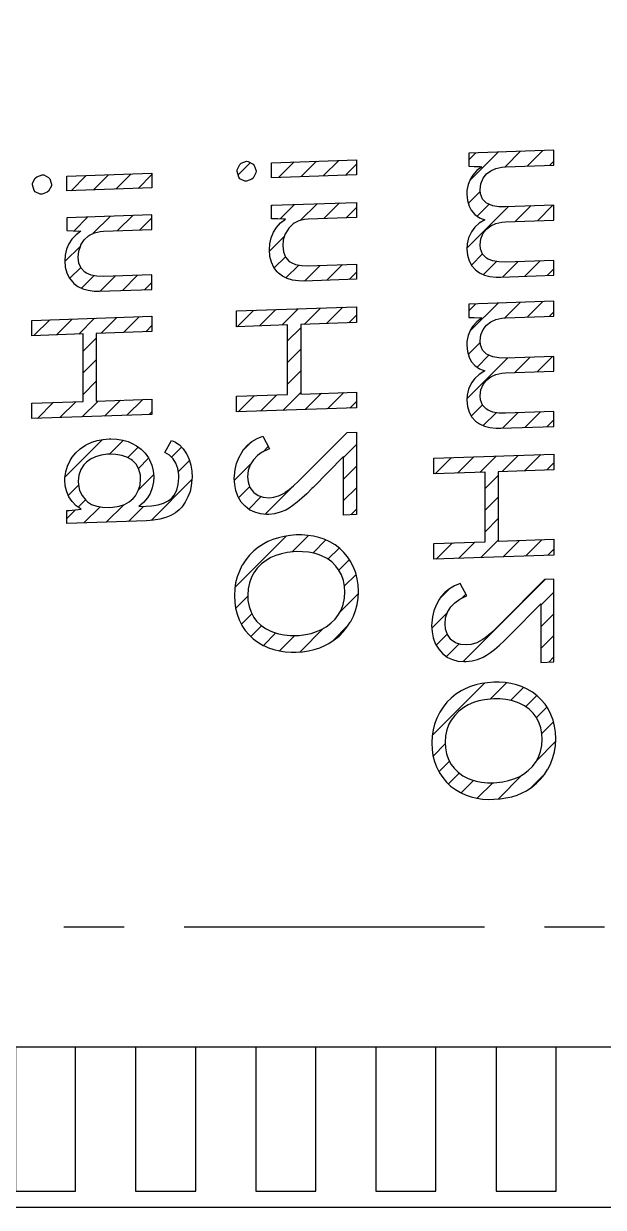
# Model space of a CAD drawing. Header units: millimetres. Extents: x 496 to 1208, y 1378 to 1539.
# Drawn here: x 1122.68 to 1129.91, y 1445.4 to 1460.19 of the extents above; entities that cross this region are included whole.
import ezdxf

# ---------------------------------------------------------------- set-up
doc = ezdxf.new("R2010")
doc.units = ezdxf.units.MM
doc.header["$LTSCALE"] = 3
doc.linetypes.add('CENTER', pattern=[2, 1.25, -0.25, 0.25, -0.25])
pattern_1 = [(225, (-1337.04233, 2320.39868), (-0.134703842, 0.134703842), [])]

msp = doc.modelspace()

# ---------------------------------------------------------------- hatches: boundary and pattern name
at = {"linetype": 'Continuous'}
h = msp.add_hatch(dxfattribs=at)
h.set_pattern_fill('ANSI31', color=256, scale=0.06, angle=90, style=0)
h.set_pattern_definition(pattern_1)
h.paths.add_polyline_path([(1128.368, 1457.078), (1128.427, 1457.05), (1128.496, 1457.032), (1128.573, 1457.023), (1128.632, 1457.023), (1129.296, 1457.047), (1129.296, 1457.233), (1128.69, 1457.211), (1128.606, 1457.213), (1128.534, 1457.226), (1128.474, 1457.248), (1128.454, 1457.261), (1128.405, 1457.31), (1128.379, 1457.376), (1128.374, 1457.428), (1128.384, 1457.503), (1128.413, 1457.572), (1128.456, 1457.625), (1128.508, 1457.666), (1128.571, 1457.695), (1128.645, 1457.712), (1128.692, 1457.715), (1129.296, 1457.736), (1129.296, 1457.922), (1128.69, 1457.901), (1128.606, 1457.903), (1128.535, 1457.916), (1128.475, 1457.939), (1128.456, 1457.95), (1128.405, 1458), (1128.379, 1458.066), (1128.374, 1458.115), (1128.384, 1458.191), (1128.413, 1458.259), (1128.456, 1458.313), (1128.509, 1458.354), (1128.572, 1458.383), (1128.646, 1458.399), (1128.692, 1458.403), (1129.296, 1458.424), (1129.296, 1458.612), (1128.233, 1458.574), (1128.233, 1458.409), (1128.3, 1458.408), (1128.376, 1458.405), (1128.395, 1458.404), (1128.333, 1458.355), (1128.284, 1458.299), (1128.256, 1458.253), (1128.226, 1458.182), (1128.21, 1458.106), (1128.208, 1458.061), (1128.215, 1457.981), (1128.237, 1457.911), (1128.263, 1457.86), (1128.309, 1457.807), (1128.368, 1457.766), (1128.432, 1457.74), (1128.364, 1457.697), (1128.309, 1457.647), (1128.266, 1457.588), (1128.263, 1457.583), (1128.231, 1457.513), (1128.213, 1457.438), (1128.208, 1457.375), (1128.215, 1457.297), (1128.236, 1457.226), (1128.271, 1457.164), (1128.317, 1457.114)])
h = msp.add_hatch(dxfattribs=at)
h.set_pattern_fill('ANSI31', color=256, scale=0.06, angle=90, style=0)
h.set_pattern_definition(pattern_1)
h.paths.add_polyline_path([(1125.34, 1458.343), (1125.36, 1458.272), (1125.375, 1458.254), (1125.437, 1458.222), (1125.459, 1458.221), (1125.525, 1458.247), (1125.54, 1458.262), (1125.575, 1458.328), (1125.577, 1458.352), (1125.555, 1458.42), (1125.54, 1458.437), (1125.479, 1458.47), (1125.459, 1458.471), (1125.392, 1458.447), (1125.375, 1458.431), (1125.342, 1458.364)])
h = msp.add_hatch(dxfattribs=at)
h.set_pattern_fill('ANSI31', color=256, scale=0.06, angle=90, style=0)
h.set_pattern_definition(pattern_1)
h.paths.add_polyline_path([(1125.768, 1458.265), (1126.831, 1458.303), (1126.831, 1458.49), (1125.768, 1458.453)])
h = msp.add_hatch(dxfattribs=at)
h.set_pattern_fill('ANSI31', color=256, scale=0.06, angle=90, style=0)
h.set_pattern_definition(pattern_1)
h.paths.add_polyline_path([(1123.214, 1458.102), (1124.277, 1458.139), (1124.277, 1458.322), (1123.214, 1458.284)])
h = msp.add_hatch(dxfattribs=at)
h.set_pattern_fill('ANSI31', color=256, scale=0.06, angle=90, style=0)
h.set_pattern_definition(pattern_1)
h.paths.add_polyline_path([(1126.013, 1457.207), (1125.992, 1457.221), (1125.945, 1457.272), (1125.918, 1457.338), (1125.909, 1457.413), (1125.917, 1457.491), (1125.942, 1457.564), (1125.944, 1457.571), (1125.985, 1457.635), (1126.04, 1457.688), (1126.051, 1457.696), (1126.112, 1457.727), (1126.183, 1457.745), (1126.227, 1457.748), (1126.831, 1457.769), (1126.831, 1457.958), (1125.768, 1457.921), (1125.768, 1457.754), (1125.848, 1457.753), (1125.918, 1457.749), (1125.944, 1457.747), (1125.883, 1457.702), (1125.832, 1457.646), (1125.794, 1457.585), (1125.766, 1457.515), (1125.749, 1457.44), (1125.744, 1457.365), (1125.75, 1457.283), (1125.768, 1457.211), (1125.798, 1457.146), (1125.841, 1457.09), (1125.857, 1457.075), (1125.907, 1457.035), (1125.966, 1457.006), (1126.033, 1456.986), (1126.108, 1456.976), (1126.175, 1456.975), (1126.831, 1456.998), (1126.831, 1457.186), (1126.225, 1457.165), (1126.142, 1457.168), (1126.071, 1457.182)])
h = msp.add_hatch(dxfattribs=at)
h.set_pattern_fill('ANSI31', color=256, scale=0.06, angle=90, style=0)
h.set_pattern_definition(pattern_1)
h.paths.add_polyline_path([(1123.43, 1457.489), (1123.486, 1457.541), (1123.496, 1457.549), (1123.558, 1457.579), (1123.629, 1457.596), (1123.672, 1457.6), (1124.277, 1457.621), (1124.277, 1457.804), (1123.214, 1457.766), (1123.214, 1457.606), (1123.294, 1457.604), (1123.363, 1457.6), (1123.39, 1457.599), (1123.329, 1457.554), (1123.278, 1457.5), (1123.24, 1457.441), (1123.211, 1457.372), (1123.195, 1457.3), (1123.189, 1457.226), (1123.195, 1457.147), (1123.214, 1457.076), (1123.244, 1457.014), (1123.287, 1456.959), (1123.302, 1456.945), (1123.352, 1456.906), (1123.412, 1456.877), (1123.479, 1456.859), (1123.554, 1456.849), (1123.622, 1456.848), (1124.277, 1456.871), (1124.277, 1457.053), (1123.671, 1457.032), (1123.587, 1457.035), (1123.517, 1457.048), (1123.458, 1457.073), (1123.437, 1457.087), (1123.391, 1457.136), (1123.363, 1457.2), (1123.355, 1457.273), (1123.363, 1457.349), (1123.387, 1457.421), (1123.39, 1457.427)])
h = msp.add_hatch(dxfattribs=at)
h.set_pattern_fill('ANSI31', color=256, scale=0.06, angle=90, style=0)
h.set_pattern_definition(pattern_1)
h.paths.add_polyline_path([(1125.332, 1456.404), (1125.971, 1456.427), (1125.971, 1455.558), (1125.332, 1455.535), (1125.332, 1455.339), (1126.831, 1455.39), (1126.831, 1455.588), (1126.135, 1455.563), (1126.135, 1456.432), (1126.831, 1456.456), (1126.831, 1456.653), (1125.332, 1456.601)])
h = msp.add_hatch(dxfattribs=at)
h.set_pattern_fill('ANSI31', color=256, scale=0.06, angle=90, style=0)
h.set_pattern_definition(pattern_1)
h.paths.add_polyline_path([(1128.368, 1455.189), (1128.427, 1455.162), (1128.496, 1455.145), (1128.573, 1455.136), (1128.632, 1455.136), (1129.296, 1455.159), (1129.296, 1455.344), (1128.69, 1455.323), (1128.606, 1455.325), (1128.534, 1455.337), (1128.474, 1455.36), (1128.454, 1455.372), (1128.405, 1455.422), (1128.379, 1455.489), (1128.374, 1455.54), (1128.384, 1455.616), (1128.413, 1455.683), (1128.456, 1455.737), (1128.508, 1455.779), (1128.571, 1455.808), (1128.645, 1455.823), (1128.692, 1455.827), (1129.296, 1455.849), (1129.296, 1456.034), (1128.69, 1456.013), (1128.606, 1456.015), (1128.535, 1456.027), (1128.475, 1456.051), (1128.456, 1456.062), (1128.405, 1456.111), (1128.379, 1456.177), (1128.374, 1456.227), (1128.384, 1456.303), (1128.413, 1456.371), (1128.456, 1456.425), (1128.509, 1456.466), (1128.572, 1456.495), (1128.646, 1456.511), (1128.692, 1456.514), (1129.296, 1456.536), (1129.296, 1456.724), (1128.233, 1456.687), (1128.233, 1456.521), (1128.3, 1456.52), (1128.376, 1456.516), (1128.395, 1456.515), (1128.333, 1456.467), (1128.284, 1456.411), (1128.256, 1456.365), (1128.226, 1456.294), (1128.21, 1456.218), (1128.208, 1456.173), (1128.215, 1456.094), (1128.237, 1456.022), (1128.263, 1455.971), (1128.309, 1455.919), (1128.368, 1455.879), (1128.432, 1455.851), (1128.364, 1455.809), (1128.309, 1455.759), (1128.266, 1455.701), (1128.263, 1455.695), (1128.231, 1455.625), (1128.213, 1455.551), (1128.208, 1455.488), (1128.215, 1455.409), (1128.236, 1455.338), (1128.271, 1455.276), (1128.317, 1455.226)])
h = msp.add_hatch(dxfattribs=at)
h.set_pattern_fill('ANSI31', color=256, scale=0.06, angle=90, style=0)
h.set_pattern_definition(pattern_1)
h.paths.add_polyline_path([(1122.777, 1455.256), (1124.277, 1455.309), (1124.277, 1455.5), (1123.58, 1455.475), (1123.58, 1456.32), (1124.277, 1456.344), (1124.277, 1456.535), (1122.777, 1456.483), (1122.777, 1456.292), (1123.416, 1456.314), (1123.416, 1455.47), (1122.777, 1455.447)])
h = msp.add_hatch(dxfattribs=at)
h.set_pattern_fill('ANSI31', color=256, scale=0.06, angle=90, style=0)
h.set_pattern_definition(pattern_1)
h.paths.add_polyline_path([(1125.477, 1454.466), (1125.471, 1454.529), (1125.479, 1454.607), (1125.504, 1454.678), (1125.545, 1454.742), (1125.596, 1454.795), (1125.655, 1454.838), (1125.723, 1454.872), (1125.744, 1454.88), (1125.66, 1455.036), (1125.589, 1455.008), (1125.526, 1454.97), (1125.469, 1454.924), (1125.42, 1454.868), (1125.397, 1454.834), (1125.36, 1454.766), (1125.333, 1454.695), (1125.314, 1454.621), (1125.306, 1454.543), (1125.305, 1454.511), (1125.31, 1454.431), (1125.325, 1454.356), (1125.35, 1454.286), (1125.354, 1454.278), (1125.392, 1454.214), (1125.441, 1454.16), (1125.499, 1454.114), (1125.502, 1454.113), (1125.563, 1454.085), (1125.631, 1454.066), (1125.705, 1454.059), (1125.738, 1454.059), (1125.809, 1454.067), (1125.879, 1454.085), (1125.947, 1454.114), (1125.99, 1454.139), (1126.037, 1454.172), (1126.09, 1454.212), (1126.147, 1454.261), (1126.209, 1454.318), (1126.275, 1454.383), (1126.288, 1454.397), (1126.669, 1454.782), (1126.669, 1454.05), (1126.831, 1454.056), (1126.831, 1455.088), (1126.715, 1455.084), (1126.174, 1454.541), (1126.105, 1454.473), (1126.044, 1454.416), (1125.99, 1454.37), (1125.942, 1454.335), (1125.934, 1454.33), (1125.869, 1454.294), (1125.8, 1454.274), (1125.745, 1454.268), (1125.667, 1454.273), (1125.602, 1454.295), (1125.548, 1454.332), (1125.543, 1454.338), (1125.501, 1454.396)])
h = msp.add_hatch(dxfattribs=at)
h.set_pattern_fill('ANSI31', color=256, scale=0.06, angle=90, style=0)
h.set_pattern_definition(pattern_1)
h.paths.add_polyline_path([(1124.353, 1454.179), (1124.272, 1454.167), (1124.206, 1454.163), (1124.113, 1454.159), (1124.173, 1454.208), (1124.22, 1454.265), (1124.253, 1454.321), (1124.28, 1454.392), (1124.296, 1454.466), (1124.299, 1454.529), (1124.294, 1454.603), (1124.276, 1454.675), (1124.245, 1454.742), (1124.232, 1454.765), (1124.192, 1454.823), (1124.142, 1454.873), (1124.083, 1454.917), (1124.04, 1454.941), (1123.978, 1454.968), (1123.912, 1454.988), (1123.84, 1454.999), (1123.764, 1455.003), (1123.744, 1455.002), (1123.667, 1454.995), (1123.594, 1454.981), (1123.526, 1454.96), (1123.463, 1454.931), (1123.447, 1454.923), (1123.382, 1454.879), (1123.327, 1454.83), (1123.281, 1454.774), (1123.255, 1454.733), (1123.222, 1454.663), (1123.2, 1454.591), (1123.19, 1454.517), (1123.189, 1454.49), (1123.195, 1454.415), (1123.213, 1454.343), (1123.24, 1454.279), (1123.28, 1454.22), (1123.33, 1454.168), (1123.391, 1454.126), (1123.392, 1454.126), (1123.316, 1454.115), (1123.245, 1454.108), (1123.212, 1454.106), (1123.212, 1453.945), (1124.21, 1453.98), (1124.298, 1453.986), (1124.377, 1453.999), (1124.449, 1454.019), (1124.513, 1454.045), (1124.569, 1454.078), (1124.618, 1454.117), (1124.648, 1454.149), (1124.692, 1454.211), (1124.726, 1454.277), (1124.752, 1454.345), (1124.768, 1454.418), (1124.776, 1454.494), (1124.777, 1454.522), (1124.773, 1454.601), (1124.761, 1454.676), (1124.74, 1454.746), (1124.711, 1454.811), (1124.71, 1454.814), (1124.668, 1454.877), (1124.619, 1454.928), (1124.561, 1454.966), (1124.519, 1454.983), (1124.439, 1454.832), (1124.497, 1454.798), (1124.543, 1454.754), (1124.577, 1454.698), (1124.601, 1454.632), (1124.611, 1454.554), (1124.613, 1454.514), (1124.606, 1454.433), (1124.586, 1454.362), (1124.553, 1454.299), (1124.523, 1454.263), (1124.479, 1454.228), (1124.422, 1454.2)])
h.paths.add_polyline_path([(1124.115, 1454.619), (1124.082, 1454.681), (1124.034, 1454.732), (1124.019, 1454.744), (1123.964, 1454.775), (1123.9, 1454.796), (1123.827, 1454.809), (1123.744, 1454.81), (1123.722, 1454.81), (1123.643, 1454.799), (1123.572, 1454.78), (1123.51, 1454.751), (1123.458, 1454.712), (1123.426, 1454.68), (1123.387, 1454.619), (1123.363, 1454.551), (1123.355, 1454.475), (1123.358, 1454.43), (1123.373, 1454.359), (1123.404, 1454.295), (1123.45, 1454.237), (1123.471, 1454.217), (1123.523, 1454.184), (1123.587, 1454.161), (1123.66, 1454.149), (1123.744, 1454.146), (1123.789, 1454.149), (1123.868, 1454.162), (1123.936, 1454.184), (1123.994, 1454.216), (1124.042, 1454.257), (1124.07, 1454.292), (1124.106, 1454.356), (1124.128, 1454.426), (1124.135, 1454.502), (1124.133, 1454.549)])
h = msp.add_hatch(dxfattribs=at)
h.set_pattern_fill('ANSI31', color=256, scale=0.06, angle=90, style=0)
h.set_pattern_definition(pattern_1)
h.paths.add_polyline_path([(1127.797, 1453.696), (1127.797, 1453.499), (1129.296, 1453.551), (1129.296, 1453.748), (1128.6, 1453.724), (1128.6, 1454.593), (1129.296, 1454.617), (1129.296, 1454.813), (1127.797, 1454.762), (1127.797, 1454.565), (1128.436, 1454.587), (1128.436, 1453.718)])
h = msp.add_hatch(dxfattribs=at)
h.set_pattern_fill('ANSI31', color=256, scale=0.06, angle=90, style=0)
h.set_pattern_definition(pattern_1)
h.paths.add_polyline_path([(1125.489, 1452.554), (1125.541, 1452.505), (1125.6, 1452.461), (1125.665, 1452.423), (1125.672, 1452.419), (1125.734, 1452.391), (1125.799, 1452.37), (1125.868, 1452.353), (1125.94, 1452.342), (1126.014, 1452.338), (1126.079, 1452.338), (1126.158, 1452.343), (1126.232, 1452.355), (1126.304, 1452.371), (1126.372, 1452.393), (1126.436, 1452.42), (1126.487, 1452.448), (1126.553, 1452.49), (1126.613, 1452.538), (1126.665, 1452.591), (1126.712, 1452.649), (1126.753, 1452.711), (1126.758, 1452.72), (1126.792, 1452.788), (1126.818, 1452.859), (1126.838, 1452.934), (1126.85, 1453.011), (1126.854, 1453.091), (1126.854, 1453.097), (1126.851, 1453.177), (1126.839, 1453.254), (1126.821, 1453.328), (1126.795, 1453.398), (1126.761, 1453.464), (1126.76, 1453.467), (1126.72, 1453.528), (1126.674, 1453.584), (1126.621, 1453.633), (1126.563, 1453.678), (1126.499, 1453.716), (1126.489, 1453.721), (1126.428, 1453.748), (1126.362, 1453.77), (1126.294, 1453.787), (1126.222, 1453.797), (1126.147, 1453.802), (1126.079, 1453.802), (1126.002, 1453.796), (1125.928, 1453.785), (1125.856, 1453.768), (1125.788, 1453.746), (1125.723, 1453.719), (1125.672, 1453.692), (1125.606, 1453.65), (1125.547, 1453.603), (1125.494, 1453.55), (1125.447, 1453.492), (1125.406, 1453.428), (1125.401, 1453.42), (1125.368, 1453.351), (1125.342, 1453.28), (1125.322, 1453.205), (1125.311, 1453.128), (1125.307, 1453.047), (1125.307, 1453.043), (1125.311, 1452.963), (1125.321, 1452.886), (1125.34, 1452.813), (1125.365, 1452.743), (1125.399, 1452.675), (1125.401, 1452.67), (1125.442, 1452.61)])
h.paths.add_polyline_path([(1125.491, 1452.907), (1125.514, 1452.837), (1125.549, 1452.772), (1125.584, 1452.726), (1125.635, 1452.676), (1125.695, 1452.634), (1125.762, 1452.599), (1125.793, 1452.587), (1125.858, 1452.567), (1125.928, 1452.553), (1126.001, 1452.546), (1126.079, 1452.546), (1126.117, 1452.548), (1126.192, 1452.557), (1126.264, 1452.572), (1126.331, 1452.594), (1126.395, 1452.621), (1126.451, 1452.653), (1126.512, 1452.698), (1126.564, 1452.751), (1126.608, 1452.81), (1126.638, 1452.864), (1126.665, 1452.935), (1126.681, 1453.011), (1126.686, 1453.091), (1126.683, 1453.158), (1126.669, 1453.233), (1126.643, 1453.303), (1126.608, 1453.367), (1126.572, 1453.414), (1126.521, 1453.465), (1126.463, 1453.506), (1126.395, 1453.541), (1126.366, 1453.553), (1126.301, 1453.573), (1126.231, 1453.586), (1126.157, 1453.593), (1126.079, 1453.594), (1126.041, 1453.591), (1125.964, 1453.583), (1125.893, 1453.568), (1125.825, 1453.546), (1125.762, 1453.519), (1125.704, 1453.485), (1125.645, 1453.441), (1125.592, 1453.387), (1125.549, 1453.328), (1125.52, 1453.276), (1125.494, 1453.206), (1125.478, 1453.13), (1125.473, 1453.048), (1125.476, 1452.983)])
h = msp.add_hatch(dxfattribs=at)
h.set_pattern_fill('ANSI31', color=256, scale=0.06, angle=90, style=0)
h.set_pattern_definition(pattern_1)
h.paths.add_polyline_path([(1127.964, 1452.275), (1127.966, 1452.273), (1128.028, 1452.244), (1128.095, 1452.227), (1128.17, 1452.22), (1128.202, 1452.22), (1128.274, 1452.228), (1128.343, 1452.246), (1128.411, 1452.275), (1128.454, 1452.3), (1128.502, 1452.332), (1128.554, 1452.373), (1128.612, 1452.422), (1128.673, 1452.479), (1128.74, 1452.544), (1128.753, 1452.557), (1129.134, 1452.943), (1129.134, 1452.21), (1129.296, 1452.216), (1129.296, 1453.248), (1129.18, 1453.245), (1128.638, 1452.702), (1128.57, 1452.634), (1128.509, 1452.577), (1128.454, 1452.531), (1128.407, 1452.496), (1128.398, 1452.49), (1128.333, 1452.455), (1128.264, 1452.434), (1128.21, 1452.428), (1128.132, 1452.434), (1128.066, 1452.455), (1128.013, 1452.493), (1128.008, 1452.498), (1127.966, 1452.557), (1127.942, 1452.626), (1127.936, 1452.69), (1127.944, 1452.767), (1127.968, 1452.838), (1128.009, 1452.903), (1128.06, 1452.956), (1128.12, 1452.999), (1128.188, 1453.033), (1128.208, 1453.041), (1128.124, 1453.197), (1128.053, 1453.168), (1127.99, 1453.131), (1127.934, 1453.084), (1127.885, 1453.028), (1127.861, 1452.995), (1127.825, 1452.927), (1127.797, 1452.856), (1127.779, 1452.781), (1127.77, 1452.703), (1127.769, 1452.671), (1127.775, 1452.591), (1127.79, 1452.516), (1127.815, 1452.446), (1127.818, 1452.439), (1127.857, 1452.375), (1127.906, 1452.32)])
h = msp.add_hatch(dxfattribs=at)
h.set_pattern_fill('ANSI31', color=256, scale=0.06, angle=90, style=0)
h.set_pattern_definition(pattern_1)
h.paths.add_polyline_path([(1127.953, 1450.715), (1128.006, 1450.665), (1128.065, 1450.621), (1128.129, 1450.583), (1128.136, 1450.579), (1128.199, 1450.551), (1128.263, 1450.53), (1128.333, 1450.514), (1128.404, 1450.503), (1128.479, 1450.498), (1128.544, 1450.499), (1128.623, 1450.504), (1128.697, 1450.516), (1128.769, 1450.531), (1128.836, 1450.553), (1128.901, 1450.581), (1128.952, 1450.607), (1129.018, 1450.65), (1129.077, 1450.699), (1129.13, 1450.751), (1129.177, 1450.809), (1129.217, 1450.872), (1129.222, 1450.881), (1129.257, 1450.949), (1129.283, 1451.02), (1129.302, 1451.094), (1129.314, 1451.172), (1129.319, 1451.252), (1129.319, 1451.257), (1129.315, 1451.338), (1129.304, 1451.415), (1129.286, 1451.488), (1129.259, 1451.558), (1129.224, 1451.628), (1129.185, 1451.689), (1129.138, 1451.744), (1129.086, 1451.794), (1129.028, 1451.838), (1128.963, 1451.877), (1128.954, 1451.881), (1128.892, 1451.909), (1128.827, 1451.931), (1128.758, 1451.947), (1128.686, 1451.957), (1128.611, 1451.962), (1128.544, 1451.962), (1128.467, 1451.956), (1128.392, 1451.946), (1128.32, 1451.929), (1128.253, 1451.907), (1128.188, 1451.88), (1128.136, 1451.853), (1128.071, 1451.811), (1128.011, 1451.764), (1127.959, 1451.711), (1127.911, 1451.652), (1127.871, 1451.589), (1127.866, 1451.581), (1127.832, 1451.512), (1127.806, 1451.44), (1127.787, 1451.366), (1127.776, 1451.288), (1127.772, 1451.208), (1127.772, 1451.203), (1127.776, 1451.123), (1127.786, 1451.046), (1127.804, 1450.973), (1127.83, 1450.903), (1127.866, 1450.831), (1127.907, 1450.77)])
h.paths.add_polyline_path([(1127.955, 1451.067), (1127.979, 1450.997), (1128.014, 1450.933), (1128.049, 1450.887), (1128.1, 1450.837), (1128.159, 1450.794), (1128.227, 1450.76), (1128.257, 1450.747), (1128.323, 1450.727), (1128.392, 1450.713), (1128.466, 1450.706), (1128.544, 1450.706), (1128.581, 1450.708), (1128.657, 1450.717), (1128.728, 1450.733), (1128.796, 1450.754), (1128.86, 1450.782), (1128.916, 1450.813), (1128.976, 1450.859), (1129.029, 1450.911), (1129.073, 1450.97), (1129.102, 1451.024), (1129.13, 1451.095), (1129.145, 1451.171), (1129.151, 1451.251), (1129.147, 1451.318), (1129.133, 1451.394), (1129.108, 1451.463), (1129.073, 1451.527), (1129.037, 1451.575), (1128.986, 1451.625), (1128.927, 1451.667), (1128.86, 1451.701), (1128.83, 1451.713), (1128.765, 1451.733), (1128.695, 1451.747), (1128.622, 1451.754), (1128.544, 1451.754), (1128.505, 1451.752), (1128.429, 1451.743), (1128.357, 1451.728), (1128.29, 1451.707), (1128.227, 1451.68), (1128.169, 1451.646), (1128.109, 1451.601), (1128.057, 1451.548), (1128.014, 1451.489), (1127.985, 1451.437), (1127.959, 1451.367), (1127.943, 1451.291), (1127.938, 1451.209), (1127.941, 1451.144)])

# ---------------------------------------------------------------- linework, layer by layer
msp.add_lwpolyline([(1090.968, 1445.401), (1154.928, 1445.401), (1154.928, 1498.121), (1090.968, 1498.121)], close=True)
at = {"linetype": 'CENTER'}
msp.add_lwpolyline([(1092.468, 1449.901), (1092.468, 1493.621, -0.414214), (1093.468, 1494.621), (1152.428, 1494.621, -0.414214), (1153.428, 1493.621), (1153.428, 1449.901, -0.414214), (1152.428, 1448.901), (1093.468, 1448.901, -0.414214)], format="xyb", close=True, dxfattribs=at)
at = {"linetype": 'Continuous'}
for points in [[(1128.368, 1457.078), (1128.427, 1457.05), (1128.496, 1457.032), (1128.573, 1457.023), (1128.632, 1457.023), (1129.296, 1457.047), (1129.296, 1457.233), (1128.69, 1457.211), (1128.606, 1457.213), (1128.534, 1457.226), (1128.474, 1457.248), (1128.454, 1457.261), (1128.405, 1457.31), (1128.379, 1457.376), (1128.374, 1457.428), (1128.384, 1457.503), (1128.413, 1457.572), (1128.456, 1457.625), (1128.508, 1457.666), (1128.571, 1457.695), (1128.645, 1457.712), (1128.692, 1457.715), (1129.296, 1457.736), (1129.296, 1457.922), (1128.69, 1457.901), (1128.606, 1457.903), (1128.535, 1457.916), (1128.475, 1457.939), (1128.456, 1457.95), (1128.405, 1458), (1128.379, 1458.066), (1128.374, 1458.115), (1128.384, 1458.191), (1128.413, 1458.259), (1128.456, 1458.313), (1128.509, 1458.354), (1128.572, 1458.383), (1128.646, 1458.399), (1128.692, 1458.403), (1129.296, 1458.424), (1129.296, 1458.612), (1128.233, 1458.574), (1128.233, 1458.409), (1128.3, 1458.408), (1128.376, 1458.405), (1128.395, 1458.404), (1128.333, 1458.355), (1128.284, 1458.299), (1128.256, 1458.253), (1128.226, 1458.182), (1128.21, 1458.106), (1128.208, 1458.061), (1128.215, 1457.981), (1128.237, 1457.911), (1128.263, 1457.86), (1128.309, 1457.807), (1128.368, 1457.766), (1128.432, 1457.74), (1128.364, 1457.697), (1128.309, 1457.647), (1128.266, 1457.588), (1128.263, 1457.583), (1128.231, 1457.513), (1128.213, 1457.438), (1128.208, 1457.375), (1128.215, 1457.297), (1128.236, 1457.226), (1128.271, 1457.164), (1128.317, 1457.114)], [(1125.342, 1458.364), (1125.375, 1458.431), (1125.392, 1458.447), (1125.459, 1458.471), (1125.479, 1458.47), (1125.54, 1458.437), (1125.555, 1458.42), (1125.577, 1458.352), (1125.575, 1458.328), (1125.54, 1458.262), (1125.525, 1458.247), (1125.459, 1458.221), (1125.437, 1458.222), (1125.375, 1458.254), (1125.36, 1458.272), (1125.34, 1458.343)], [(1125.768, 1458.453), (1126.831, 1458.49), (1126.831, 1458.303), (1125.768, 1458.265)], [(1122.787, 1458.198), (1122.82, 1458.262), (1122.839, 1458.278), (1122.904, 1458.302), (1122.925, 1458.301), (1122.986, 1458.268), (1123.001, 1458.253), (1123.024, 1458.185), (1123.021, 1458.163), (1122.986, 1458.098), (1122.97, 1458.084), (1122.904, 1458.059), (1122.882, 1458.06), (1122.82, 1458.091), (1122.805, 1458.108), (1122.785, 1458.177)], [(1123.214, 1458.284), (1124.277, 1458.322), (1124.277, 1458.139), (1123.214, 1458.102)], [(1126.071, 1457.182), (1126.142, 1457.168), (1126.225, 1457.165), (1126.831, 1457.186), (1126.831, 1456.998), (1126.175, 1456.975), (1126.108, 1456.976), (1126.033, 1456.986), (1125.966, 1457.006), (1125.907, 1457.035), (1125.857, 1457.075), (1125.841, 1457.09), (1125.798, 1457.146), (1125.768, 1457.211), (1125.75, 1457.283), (1125.744, 1457.365), (1125.749, 1457.44), (1125.766, 1457.515), (1125.794, 1457.585), (1125.832, 1457.646), (1125.883, 1457.702), (1125.944, 1457.747), (1125.918, 1457.749), (1125.848, 1457.753), (1125.768, 1457.754), (1125.768, 1457.921), (1126.831, 1457.958), (1126.831, 1457.769), (1126.227, 1457.748), (1126.183, 1457.745), (1126.112, 1457.727), (1126.051, 1457.696), (1126.04, 1457.688), (1125.985, 1457.635), (1125.944, 1457.571), (1125.942, 1457.564), (1125.917, 1457.491), (1125.909, 1457.413), (1125.918, 1457.338), (1125.945, 1457.272), (1125.992, 1457.221), (1126.013, 1457.207)], [(1123.43, 1457.489), (1123.486, 1457.541), (1123.496, 1457.549), (1123.558, 1457.579), (1123.629, 1457.596), (1123.672, 1457.6), (1124.277, 1457.621), (1124.277, 1457.804), (1123.214, 1457.766), (1123.214, 1457.606), (1123.294, 1457.604), (1123.363, 1457.6), (1123.39, 1457.599), (1123.329, 1457.554), (1123.278, 1457.5), (1123.24, 1457.441), (1123.211, 1457.372), (1123.195, 1457.3), (1123.189, 1457.226), (1123.195, 1457.147), (1123.214, 1457.076), (1123.244, 1457.014), (1123.287, 1456.959), (1123.302, 1456.945), (1123.352, 1456.906), (1123.412, 1456.877), (1123.479, 1456.859), (1123.554, 1456.849), (1123.622, 1456.848), (1124.277, 1456.871), (1124.277, 1457.053), (1123.671, 1457.032), (1123.587, 1457.035), (1123.517, 1457.048), (1123.458, 1457.073), (1123.437, 1457.087), (1123.391, 1457.136), (1123.363, 1457.2), (1123.355, 1457.273), (1123.363, 1457.349), (1123.387, 1457.421), (1123.39, 1457.427)], [(1125.332, 1456.601), (1126.831, 1456.653), (1126.831, 1456.456), (1126.135, 1456.432), (1126.135, 1455.563), (1126.831, 1455.588), (1126.831, 1455.39), (1125.332, 1455.339), (1125.332, 1455.535), (1125.971, 1455.558), (1125.971, 1456.427), (1125.332, 1456.404)], [(1128.368, 1455.189), (1128.427, 1455.162), (1128.496, 1455.145), (1128.573, 1455.136), (1128.632, 1455.136), (1129.296, 1455.159), (1129.296, 1455.344), (1128.69, 1455.323), (1128.606, 1455.325), (1128.534, 1455.337), (1128.474, 1455.36), (1128.454, 1455.372), (1128.405, 1455.422), (1128.379, 1455.489), (1128.374, 1455.54), (1128.384, 1455.616), (1128.413, 1455.683), (1128.456, 1455.737), (1128.508, 1455.779), (1128.571, 1455.808), (1128.645, 1455.823), (1128.692, 1455.827), (1129.296, 1455.849), (1129.296, 1456.034), (1128.69, 1456.013), (1128.606, 1456.015), (1128.535, 1456.027), (1128.475, 1456.051), (1128.456, 1456.062), (1128.405, 1456.111), (1128.379, 1456.177), (1128.374, 1456.227), (1128.384, 1456.303), (1128.413, 1456.371), (1128.456, 1456.425), (1128.509, 1456.466), (1128.572, 1456.495), (1128.646, 1456.511), (1128.692, 1456.514), (1129.296, 1456.536), (1129.296, 1456.724), (1128.233, 1456.687), (1128.233, 1456.521), (1128.3, 1456.52), (1128.376, 1456.516), (1128.395, 1456.515), (1128.333, 1456.467), (1128.284, 1456.411), (1128.256, 1456.365), (1128.226, 1456.294), (1128.21, 1456.218), (1128.208, 1456.173), (1128.215, 1456.094), (1128.237, 1456.022), (1128.263, 1455.971), (1128.309, 1455.919), (1128.368, 1455.879), (1128.432, 1455.851), (1128.364, 1455.809), (1128.309, 1455.759), (1128.266, 1455.701), (1128.263, 1455.695), (1128.231, 1455.625), (1128.213, 1455.551), (1128.208, 1455.488), (1128.215, 1455.409), (1128.236, 1455.338), (1128.271, 1455.276), (1128.317, 1455.226)], [(1122.777, 1455.447), (1123.416, 1455.47), (1123.416, 1456.314), (1122.777, 1456.292), (1122.777, 1456.483), (1124.277, 1456.535), (1124.277, 1456.344), (1123.58, 1456.32), (1123.58, 1455.475), (1124.277, 1455.5), (1124.277, 1455.309), (1122.777, 1455.256)], [(1125.501, 1454.396), (1125.543, 1454.338), (1125.548, 1454.332), (1125.602, 1454.295), (1125.667, 1454.273), (1125.745, 1454.268), (1125.8, 1454.274), (1125.869, 1454.294), (1125.934, 1454.33), (1125.942, 1454.335), (1125.99, 1454.37), (1126.044, 1454.416), (1126.105, 1454.473), (1126.174, 1454.541), (1126.715, 1455.084), (1126.831, 1455.088), (1126.831, 1454.056), (1126.669, 1454.05), (1126.669, 1454.782), (1126.288, 1454.397), (1126.275, 1454.383), (1126.209, 1454.318), (1126.147, 1454.261), (1126.09, 1454.212), (1126.037, 1454.172), (1125.99, 1454.139), (1125.947, 1454.114), (1125.879, 1454.085), (1125.809, 1454.067), (1125.738, 1454.059), (1125.705, 1454.059), (1125.631, 1454.066), (1125.563, 1454.085), (1125.502, 1454.113), (1125.499, 1454.114), (1125.441, 1454.16), (1125.392, 1454.214), (1125.354, 1454.278), (1125.35, 1454.286), (1125.325, 1454.356), (1125.31, 1454.431), (1125.305, 1454.511), (1125.306, 1454.543), (1125.314, 1454.621), (1125.333, 1454.695), (1125.36, 1454.766), (1125.397, 1454.834), (1125.42, 1454.868), (1125.469, 1454.924), (1125.526, 1454.97), (1125.589, 1455.008), (1125.66, 1455.036), (1125.744, 1454.88), (1125.723, 1454.872), (1125.655, 1454.838), (1125.596, 1454.795), (1125.545, 1454.742), (1125.504, 1454.678), (1125.479, 1454.607), (1125.471, 1454.529), (1125.477, 1454.466)], [(1124.422, 1454.2), (1124.479, 1454.228), (1124.523, 1454.263), (1124.553, 1454.299), (1124.586, 1454.362), (1124.606, 1454.433), (1124.613, 1454.514), (1124.611, 1454.554), (1124.601, 1454.632), (1124.577, 1454.698), (1124.543, 1454.754), (1124.497, 1454.798), (1124.439, 1454.832), (1124.519, 1454.983), (1124.561, 1454.966), (1124.619, 1454.928), (1124.668, 1454.877), (1124.71, 1454.814), (1124.711, 1454.811), (1124.74, 1454.746), (1124.761, 1454.676), (1124.773, 1454.601), (1124.777, 1454.522), (1124.776, 1454.494), (1124.768, 1454.418), (1124.752, 1454.345), (1124.726, 1454.277), (1124.692, 1454.211), (1124.648, 1454.149), (1124.618, 1454.117), (1124.569, 1454.078), (1124.513, 1454.045), (1124.449, 1454.019), (1124.377, 1453.999), (1124.298, 1453.986), (1124.21, 1453.98), (1123.212, 1453.945), (1123.212, 1454.106), (1123.245, 1454.108), (1123.316, 1454.115), (1123.392, 1454.126), (1123.391, 1454.126), (1123.33, 1454.168), (1123.28, 1454.22), (1123.24, 1454.279), (1123.213, 1454.343), (1123.195, 1454.415), (1123.189, 1454.49), (1123.19, 1454.517), (1123.2, 1454.591), (1123.222, 1454.663), (1123.255, 1454.733), (1123.281, 1454.774), (1123.327, 1454.83), (1123.382, 1454.879), (1123.447, 1454.923), (1123.463, 1454.931), (1123.526, 1454.96), (1123.594, 1454.981), (1123.667, 1454.995), (1123.744, 1455.002), (1123.764, 1455.003), (1123.84, 1454.999), (1123.912, 1454.988), (1123.978, 1454.968), (1124.04, 1454.941), (1124.083, 1454.917), (1124.142, 1454.873), (1124.192, 1454.823), (1124.232, 1454.765), (1124.245, 1454.742), (1124.276, 1454.675), (1124.294, 1454.603), (1124.299, 1454.529), (1124.296, 1454.466), (1124.28, 1454.392), (1124.253, 1454.321), (1124.22, 1454.265), (1124.173, 1454.208), (1124.113, 1454.159), (1124.206, 1454.163), (1124.272, 1454.167), (1124.353, 1454.179)], [(1124.115, 1454.619), (1124.082, 1454.681), (1124.034, 1454.732), (1124.019, 1454.744), (1123.964, 1454.775), (1123.9, 1454.796), (1123.827, 1454.809), (1123.744, 1454.81), (1123.722, 1454.81), (1123.643, 1454.799), (1123.572, 1454.78), (1123.51, 1454.751), (1123.458, 1454.712), (1123.426, 1454.68), (1123.387, 1454.619), (1123.363, 1454.551), (1123.355, 1454.475), (1123.358, 1454.43), (1123.373, 1454.359), (1123.404, 1454.295), (1123.45, 1454.237), (1123.471, 1454.217), (1123.523, 1454.184), (1123.587, 1454.161), (1123.66, 1454.149), (1123.744, 1454.146), (1123.789, 1454.149), (1123.868, 1454.162), (1123.936, 1454.184), (1123.994, 1454.216), (1124.042, 1454.257), (1124.07, 1454.292), (1124.106, 1454.356), (1124.128, 1454.426), (1124.135, 1454.502), (1124.133, 1454.549)], [(1128.436, 1453.718), (1128.436, 1454.587), (1127.797, 1454.565), (1127.797, 1454.762), (1129.296, 1454.813), (1129.296, 1454.617), (1128.6, 1454.593), (1128.6, 1453.724), (1129.296, 1453.748), (1129.296, 1453.551), (1127.797, 1453.499), (1127.797, 1453.696)], [(1125.489, 1452.554), (1125.541, 1452.505), (1125.6, 1452.461), (1125.665, 1452.423), (1125.672, 1452.419), (1125.734, 1452.391), (1125.799, 1452.37), (1125.868, 1452.353), (1125.94, 1452.342), (1126.014, 1452.338), (1126.079, 1452.338), (1126.158, 1452.343), (1126.232, 1452.355), (1126.304, 1452.371), (1126.372, 1452.393), (1126.436, 1452.42), (1126.487, 1452.448), (1126.553, 1452.49), (1126.613, 1452.538), (1126.665, 1452.591), (1126.712, 1452.649), (1126.753, 1452.711), (1126.758, 1452.72), (1126.792, 1452.788), (1126.818, 1452.859), (1126.838, 1452.934), (1126.85, 1453.011), (1126.854, 1453.091), (1126.854, 1453.097), (1126.851, 1453.177), (1126.839, 1453.254), (1126.821, 1453.328), (1126.795, 1453.398), (1126.761, 1453.464), (1126.76, 1453.467), (1126.72, 1453.528), (1126.674, 1453.584), (1126.621, 1453.633), (1126.563, 1453.678), (1126.499, 1453.716), (1126.489, 1453.721), (1126.428, 1453.748), (1126.362, 1453.77), (1126.294, 1453.787), (1126.222, 1453.797), (1126.147, 1453.802), (1126.079, 1453.802), (1126.002, 1453.796), (1125.928, 1453.785), (1125.856, 1453.768), (1125.788, 1453.746), (1125.723, 1453.719), (1125.672, 1453.692), (1125.606, 1453.65), (1125.547, 1453.603), (1125.494, 1453.55), (1125.447, 1453.492), (1125.406, 1453.428), (1125.401, 1453.42), (1125.368, 1453.351), (1125.342, 1453.28), (1125.322, 1453.205), (1125.311, 1453.128), (1125.307, 1453.047), (1125.307, 1453.043), (1125.311, 1452.963), (1125.321, 1452.886), (1125.34, 1452.813), (1125.365, 1452.743), (1125.399, 1452.675), (1125.401, 1452.67), (1125.442, 1452.61)], [(1125.491, 1452.907), (1125.514, 1452.837), (1125.549, 1452.772), (1125.584, 1452.726), (1125.635, 1452.676), (1125.695, 1452.634), (1125.762, 1452.599), (1125.793, 1452.587), (1125.858, 1452.567), (1125.928, 1452.553), (1126.001, 1452.546), (1126.079, 1452.546), (1126.117, 1452.548), (1126.192, 1452.557), (1126.264, 1452.572), (1126.331, 1452.594), (1126.395, 1452.621), (1126.451, 1452.653), (1126.512, 1452.698), (1126.564, 1452.751), (1126.608, 1452.81), (1126.638, 1452.864), (1126.665, 1452.935), (1126.681, 1453.011), (1126.686, 1453.091), (1126.683, 1453.158), (1126.669, 1453.233), (1126.643, 1453.303), (1126.608, 1453.367), (1126.572, 1453.414), (1126.521, 1453.465), (1126.463, 1453.506), (1126.395, 1453.541), (1126.366, 1453.553), (1126.301, 1453.573), (1126.231, 1453.586), (1126.157, 1453.593), (1126.079, 1453.594), (1126.041, 1453.591), (1125.964, 1453.583), (1125.893, 1453.568), (1125.825, 1453.546), (1125.762, 1453.519), (1125.704, 1453.485), (1125.645, 1453.441), (1125.592, 1453.387), (1125.549, 1453.328), (1125.52, 1453.276), (1125.494, 1453.206), (1125.478, 1453.13), (1125.473, 1453.048), (1125.476, 1452.983)], [(1127.964, 1452.275), (1127.966, 1452.273), (1128.028, 1452.244), (1128.095, 1452.227), (1128.17, 1452.22), (1128.202, 1452.22), (1128.274, 1452.228), (1128.343, 1452.246), (1128.411, 1452.275), (1128.454, 1452.3), (1128.502, 1452.332), (1128.554, 1452.373), (1128.612, 1452.422), (1128.673, 1452.479), (1128.74, 1452.544), (1128.753, 1452.557), (1129.134, 1452.943), (1129.134, 1452.21), (1129.296, 1452.216), (1129.296, 1453.248), (1129.18, 1453.245), (1128.638, 1452.702), (1128.57, 1452.634), (1128.509, 1452.577), (1128.454, 1452.531), (1128.407, 1452.496), (1128.398, 1452.49), (1128.333, 1452.455), (1128.264, 1452.434), (1128.21, 1452.428), (1128.132, 1452.434), (1128.066, 1452.455), (1128.013, 1452.493), (1128.008, 1452.498), (1127.966, 1452.557), (1127.942, 1452.626), (1127.936, 1452.69), (1127.944, 1452.767), (1127.968, 1452.838), (1128.009, 1452.903), (1128.06, 1452.956), (1128.12, 1452.999), (1128.188, 1453.033), (1128.208, 1453.041), (1128.124, 1453.197), (1128.053, 1453.168), (1127.99, 1453.131), (1127.934, 1453.084), (1127.885, 1453.028), (1127.861, 1452.995), (1127.825, 1452.927), (1127.797, 1452.856), (1127.779, 1452.781), (1127.77, 1452.703), (1127.769, 1452.671), (1127.775, 1452.591), (1127.79, 1452.516), (1127.815, 1452.446), (1127.818, 1452.439), (1127.857, 1452.375), (1127.906, 1452.32)], [(1127.953, 1450.715), (1128.006, 1450.665), (1128.065, 1450.621), (1128.129, 1450.583), (1128.136, 1450.579), (1128.199, 1450.551), (1128.263, 1450.53), (1128.333, 1450.514), (1128.404, 1450.503), (1128.479, 1450.498), (1128.544, 1450.499), (1128.623, 1450.504), (1128.697, 1450.516), (1128.769, 1450.531), (1128.836, 1450.553), (1128.901, 1450.581), (1128.952, 1450.607), (1129.018, 1450.65), (1129.077, 1450.699), (1129.13, 1450.751), (1129.177, 1450.809), (1129.217, 1450.872), (1129.222, 1450.881), (1129.257, 1450.949), (1129.283, 1451.02), (1129.302, 1451.094), (1129.314, 1451.172), (1129.319, 1451.252), (1129.319, 1451.257), (1129.315, 1451.338), (1129.304, 1451.415), (1129.286, 1451.488), (1129.259, 1451.558), (1129.224, 1451.628), (1129.185, 1451.689), (1129.138, 1451.744), (1129.086, 1451.794), (1129.028, 1451.838), (1128.963, 1451.877), (1128.954, 1451.881), (1128.892, 1451.909), (1128.827, 1451.931), (1128.758, 1451.947), (1128.686, 1451.957), (1128.611, 1451.962), (1128.544, 1451.962), (1128.467, 1451.956), (1128.392, 1451.946), (1128.32, 1451.929), (1128.253, 1451.907), (1128.188, 1451.88), (1128.136, 1451.853), (1128.071, 1451.811), (1128.011, 1451.764), (1127.959, 1451.711), (1127.911, 1451.652), (1127.871, 1451.589), (1127.866, 1451.581), (1127.832, 1451.512), (1127.806, 1451.44), (1127.787, 1451.366), (1127.776, 1451.288), (1127.772, 1451.208), (1127.772, 1451.203), (1127.776, 1451.123), (1127.786, 1451.046), (1127.804, 1450.973), (1127.83, 1450.903), (1127.866, 1450.831), (1127.907, 1450.77)], [(1127.955, 1451.067), (1127.979, 1450.997), (1128.014, 1450.933), (1128.049, 1450.887), (1128.1, 1450.837), (1128.159, 1450.794), (1128.227, 1450.76), (1128.257, 1450.747), (1128.323, 1450.727), (1128.392, 1450.713), (1128.466, 1450.706), (1128.544, 1450.706), (1128.581, 1450.708), (1128.657, 1450.717), (1128.728, 1450.733), (1128.796, 1450.754), (1128.86, 1450.782), (1128.916, 1450.813), (1128.976, 1450.859), (1129.029, 1450.911), (1129.073, 1450.97), (1129.102, 1451.024), (1129.13, 1451.095), (1129.145, 1451.171), (1129.151, 1451.251), (1129.147, 1451.318), (1129.133, 1451.394), (1129.108, 1451.463), (1129.073, 1451.527), (1129.037, 1451.575), (1128.986, 1451.625), (1128.927, 1451.667), (1128.86, 1451.701), (1128.83, 1451.713), (1128.765, 1451.733), (1128.695, 1451.747), (1128.622, 1451.754), (1128.544, 1451.754), (1128.505, 1451.752), (1128.429, 1451.743), (1128.357, 1451.728), (1128.29, 1451.707), (1128.227, 1451.68), (1128.169, 1451.646), (1128.109, 1451.601), (1128.057, 1451.548), (1128.014, 1451.489), (1127.985, 1451.437), (1127.959, 1451.367), (1127.943, 1451.291), (1127.938, 1451.209), (1127.941, 1451.144)]]:
    msp.add_lwpolyline(points, close=True, dxfattribs=at)
for points in [[(1154.928, 1447.401), (1090.968, 1447.401)], [(1122.573, 1447.401), (1122.573, 1445.601), (1123.323, 1445.601), (1123.323, 1447.401)], [(1124.073, 1447.401), (1124.073, 1445.601), (1124.823, 1445.601), (1124.823, 1447.401)], [(1125.573, 1447.401), (1125.573, 1445.601), (1126.323, 1445.601), (1126.323, 1447.401)], [(1127.073, 1447.401), (1127.073, 1445.601), (1127.823, 1445.601), (1127.823, 1447.401)], [(1128.573, 1447.401), (1128.573, 1445.601), (1129.323, 1445.601), (1129.323, 1447.401)]]:
    msp.add_lwpolyline(points)

doc.saveas('drawing.dxf')
